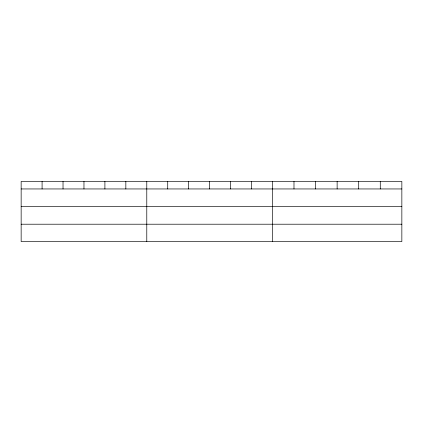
<?xml version="1.0" encoding="UTF-8"?>
<svg xmlns="http://www.w3.org/2000/svg" width="423" height="423" viewBox="0 0 423 423"><rect width="100%" height="100%" fill="white"/><g stroke="black" fill="none" stroke-linecap="round" stroke-linejoin="round"><path stroke-width="0.63" d="M401.85 206.318L401.85 181.425L21.15 181.425L21.15 241.575L401.85 241.575L401.85 206.318L21.15 206.318M21.15 188.949L401.85 188.949M21.15 224.211L401.85 224.211M380.277 181.425L380.277 188.949M358.704 181.425L358.704 188.949M337.131 181.425L337.131 188.949M315.558 181.425L315.558 188.949M293.985 181.425L293.985 188.949M272.412 181.425L272.412 241.575M251.474 181.425L251.474 188.949M230.535 181.425L230.535 188.949M209.597 181.425L209.597 188.949M188.658 181.425L188.658 188.949M167.72 181.425L167.72 188.949M146.781 181.425L146.781 241.575M125.843 181.425L125.843 188.949M104.904 181.425L104.904 188.949M83.966 181.425L83.966 188.949M63.027 181.425L63.027 188.949M42.089 181.425L42.089 188.949"/></g></svg>
